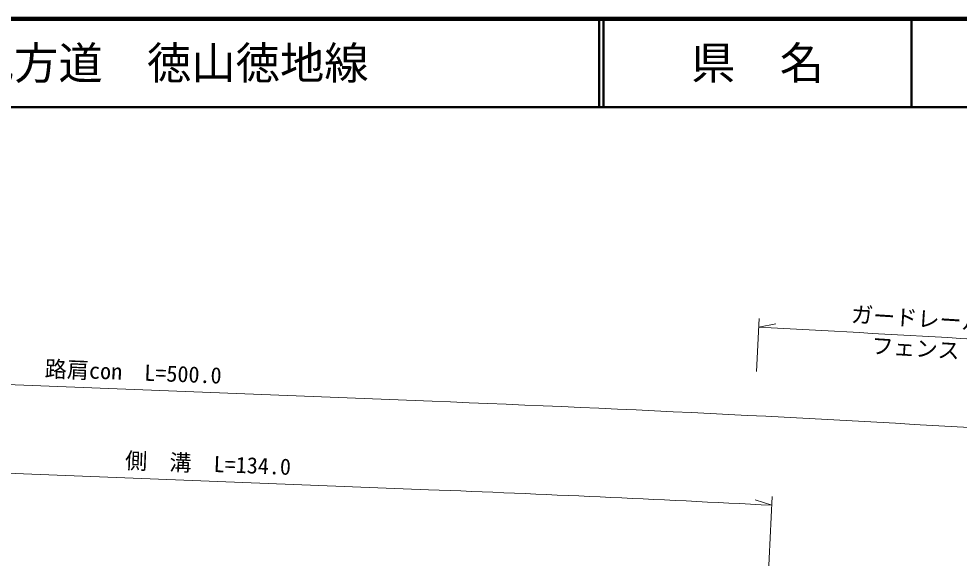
# Model space of a CAD drawing. Units: millimetres, scale not verified. Extents: x 40000 to 680000, y 20000 to 380000.
# Drawn here: x 232267 to 338377, y 319070 to 380000 of the extents above; entities that cross this region are included whole.
import ezdxf
from ezdxf.enums import TextEntityAlignment as Align

# ---------------------------------------------------------------- set-up
doc = ezdxf.new("R2010")
doc.units = ezdxf.units.MM
doc.header["$LTSCALE"] = 1000
for name, color, linetype, lineweight in [('M-STR-HTXT', 7, 'Continuous', 13), ('M-TTL', 2, 'Continuous', 140), ('M-TTL-LINE', 7, 'Continuous', 50)]:
    doc.layers.add(name, color=color, linetype=linetype, lineweight=lineweight)
doc.layers.add('M-TTL-TXT', color=7, linetype='Continuous')
doc.styles.add('ＭＳ ゴシック', font='')
doc.styles.get('ＭＳ ゴシック').set_extended_font_data('MS Gothic')

msp = doc.modelspace()

# ---------------------------------------------------------------- linework, layer by layer
at = {"layer": 'M-STR-HTXT'}
for p, q in [((315501, 340158), (315807, 346150)), ((315756, 345151), (317679, 345554)), ((172593, 340961), (278894, 336803)), ((182974, 330547), (278504, 326811)), ((316720, 315062), (317290, 326047)), ((317239, 325048), (315367, 325646))]:
    msp.add_line(p, q, dxfattribs=at)
for radius, start, end in [(3055000, 86.22044, 87.0757), (3045000, 85.23845, 87.76039), (3035000, 87.02838, 87.76039)]:
    msp.add_arc((159900, -2705871), radius, start, end, dxfattribs=at)
at = {"layer": 'M-TTL'}
msp.add_line((680000, 380000), (40000, 380000), dxfattribs=at)
at = {"layer": 'M-TTL-LINE'}
for p, q in [((297750, 380000), (297750, 370000)), ((298250, 380000), (298250, 370000)), ((333000, 380000), (333000, 370000)), ((40000, 370000), (680000, 370000))]:
    msp.add_line(p, q, dxfattribs=at)

# ---------------------------------------------------------------- texts
at = {"layer": 'M-STR-HTXT', "style": 'ＭＳ ゴシック'}
for s, rotation, p in [('ガードレール\u3000L=49.0', 356.434, (338554, 344402)), ('路肩con\u3000L=500.0', 357.76, (245119, 338625)), ('側\u3000溝\u3000L=134.0', 357.76, (253565, 328287))]:
    msp.add_text(s, height=1833, rotation=rotation, dxfattribs=at).set_placement(p, align=Align.BOTTOM_CENTER)
msp.add_text('フェンス\u3000L=47.5', height=1833, rotation=356.434, dxfattribs=at).set_placement((338491, 343404), align=Align.TOP_CENTER)
at = {"layer": 'M-TTL-TXT', "style": 'ＭＳ ゴシック'}
msp.add_text('主要地方道\u3000徳山徳地線', height=3666, dxfattribs=at).set_placement((216734, 375000), align=Align.MIDDLE_LEFT)
msp.add_text('県\u3000名', height=3666, dxfattribs=at).set_placement((315625, 375000), align=Align.MIDDLE_CENTER)

doc.saveas('drawing.dxf')
